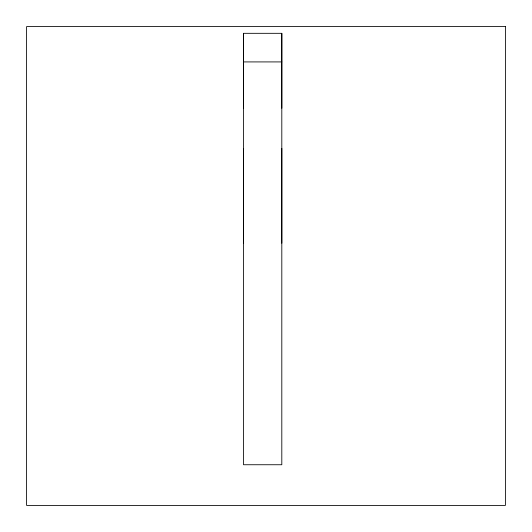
<?xml version="1.0" encoding="UTF-8"?>
<svg xmlns="http://www.w3.org/2000/svg" width="532" height="532" viewBox="0 0 532 532"><rect width="100%" height="100%" fill="white"/><g stroke="black" fill="none" stroke-linecap="round" stroke-linejoin="round"><path stroke-width="0.8" d="M243.51 148.348L243.503 464.742L281.807 464.742L281.814 148.348M243.503 108.235L243.503 33.323L281.807 33.323L281.807 243.204M281.807 108.235L281.807 33.323M243.503 61.918L281.807 61.918M243.503 33.323L243.503 243.204M505.4 26.6L26.6 26.6L26.6 505.4L505.4 505.4L505.4 26.6"/></g></svg>
